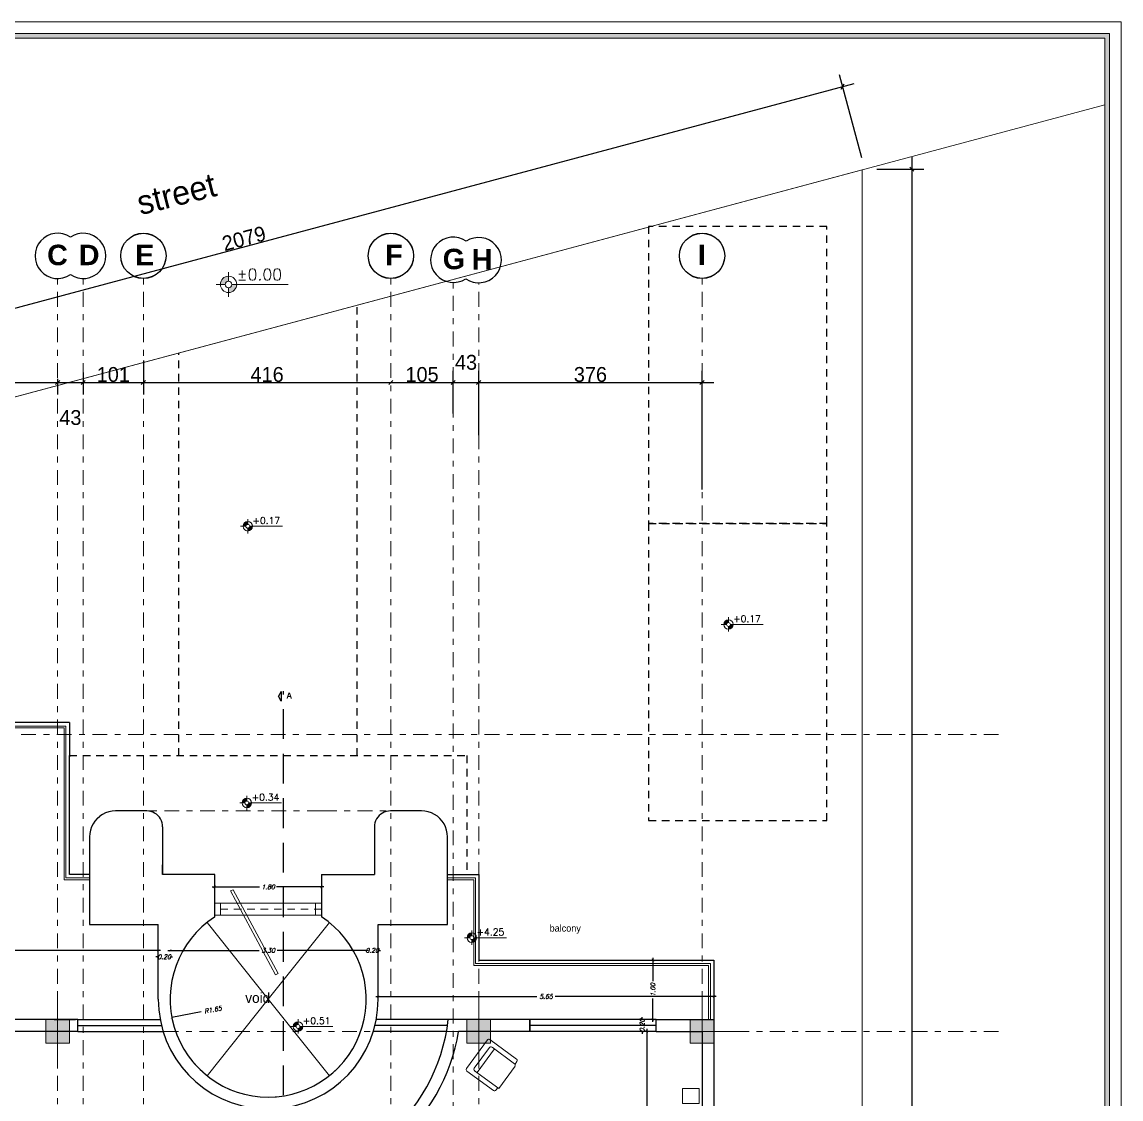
# Model space of a CAD drawing. Header units: metres. Extents: x 294 to 1101, y -498 to -355.
# Drawn here: x 541.3 to 559.79, y -381.75 to -363.62 of the extents above; entities that cross this region are included whole.
import ezdxf

# ---------------------------------------------------------------- set-up
doc = ezdxf.new("R2010")
doc.units = ezdxf.units.M
for name, pattern in [('DASHDOT2', [0.5, 0.25, -0.125, 0, -0.125]), ('DASHED', [0.75, 0.5, -0.25]), ('HIDDEN2', [0.1875, 0.125, -0.0625])]:
    doc.linetypes.add(name, pattern=pattern)
for name, color, linetype, lineweight in [('19-JARDINERIA', 80, 'Continuous', 0), ('2', 2, 'Continuous', 13), ('axe', 12, 'DASHDOT2', 9), ('clumn', 40, 'Continuous', 13), ('D', 2, 'Continuous', 13), ('dor', 30, 'Continuous', 13), ('elev1', 134, 'Continuous', 13), ('fur', 251, 'Continuous', 9), ('land', 96, 'Continuous', 15), ('roof', 16, 'DASHDOT2', 18), ('wall', 7, 'Continuous', 25)]:
    doc.layers.add(name, color=color, linetype=linetype, lineweight=lineweight)
for name, color, linetype in [('4', 4, 'Continuous'), ('dim', 156, 'Continuous'), ('ramp', 46, 'Continuous'), ('SectionCutEdges', 7, 'Continuous'), ('stair', 142, 'Continuous'), ('text', 3, 'Continuous'), ('win', 206, 'Continuous')]:
    doc.layers.add(name, color=color, linetype=linetype)
doc.styles.add('alalala', font='bgothm.ttf', dxfattribs={"height": 0.2})
doc.styles.add('ITALICC', font='italicc')
doc.styles.add('ROMAND', font='romand.shx', dxfattribs={"height": 0.2})
doc.dimstyles.new('dim200', dxfattribs={"dimscale": 0.4, "dimtxt": 0.1885, "dimasz": 0.1, "dimexe": 0.15, "dimexo": 0.25, "dimgap": 0.07, "dimtad": 0, "dimzin": 0, "dimdsep": 46, "dimtxsty": 'ITALICC', "dimblk": 'ARCHTICK', "dimcen": 0.09, "dimdle": 0.1, "dimse1": 1, "dimse2": 1, "dimclrd": 211, "dimclrt": 3, "dimadec": 0, "dimazin": 0, "dimtfac": 1, "dimtix": 1, "dimtofl": 0, "dimtmove": 0, "dimatfit": 3, "dimldrblk": 'ARCHTICK', "dimfxl": 1, "dimtolj": 1, "dimtzin": 0, "dimlwd": 25, "dimarcsym": 0})
doc.dimstyles.new('DIMA', dxfattribs={"dimtxt": 0.25, "dimasz": 0.07, "dimexe": 0.2, "dimexo": 0.2, "dimgap": 0.01, "dimtad": 1, "dimdec": 0, "dimlfac": 100, "dimrnd": 1, "dimzin": 0, "dimdsep": 46, "dimtxsty": 'Standard', "dimblk1": 'OBLIQUE', "dimblk2": 'OBLIQUE', "dimsah": 1, "dimcen": 0.09, "dimdle": 0.2, "dimclrd": 1, "dimclre": 1, "dimclrt": 2, "dimadec": 0, "dimazin": 0, "dimtfac": 1, "dimtdec": 0, "dimtofl": 0, "dimtmove": 2, "dimatfit": 3, "dimldrblk": 'OBLIQUE', "dimfxl": 1, "dimtolj": 1, "dimtzin": 0, "dimarcsym": 0})

# ---------------------------------------------------------------- blocks, each defined once
blk = doc.blocks.new('_ArchTick')
at = {"color": 0, "linetype": 'ByBlock', "const_width": 0.15}
blk.add_lwpolyline([(-0.5, -0.5), (0.5, 0.5)], dxfattribs=at)
blk = doc.blocks.new('*D143')
at = {"layer": 'DEFPOINTS', "color": 0, "transparency": 16777216}
for p in [(547.291, -379.248), (547.291, -380.024), (552.942, -380.024)]:
    blk.add_point(p, dxfattribs=at)
at = {"layer": 'wall', "color": 211, "linetype": 'Continuous', "lineweight": 25, "transparency": 16777216}
for p, q in [((547.251, -380.024), (549.963, -380.024)), ((552.982, -380.024), (550.27, -380.024))]:
    blk.add_line(p, q, dxfattribs=at)
at = {"layer": 'wall', "color": 211, "lineweight": 25, "transparency": 16777216, "xscale": 0.04000000000000001, "yscale": 0.04000000000000001, "zscale": 0.04000000000000001, "rotation": 180}
blk.add_blockref('_ArchTick', (547.291, -380.024), dxfattribs=at)
at = {"layer": 'wall', "color": 211, "lineweight": 25, "transparency": 16777216, "xscale": 0.04000000000000001, "yscale": 0.04000000000000001, "zscale": 0.04000000000000001}
blk.add_blockref('_ArchTick', (552.942, -380.024), dxfattribs=at)
at = {"layer": 'wall', "color": 3, "transparency": 16777216, "insert": (550.116, -380.024), "char_height": 0.0754, "attachment_point": 5, "style": 'ITALICC'}
blk.add_mtext('\\A1;5.65', dxfattribs=at)
blk = doc.blocks.new('A$C6C9229B2')
at = {"layer": 'dim'}
h = blk.add_hatch(color=256, dxfattribs=at)
h.paths.add_polyline_path([(0.294, 0.376), (0.294, 0.492, 0.414214), (0.098, 0.296), (0.214, 0.296, -0.414214)])
h.paths.add_polyline_path([(0.49, 0.296), (0.373, 0.296, -0.414214), (0.294, 0.217), (0.294, 0.1, 0.414214)])
at = {"layer": '2'}
for p, q in [((0.294, 0.592), (0.294, 0.376)), ((0, 0.296), (0.214, 0.296)), ((0.373, 0.296), (1.727, 0.296)), ((0.294, 0.217), (0.294, 0))]:
    blk.add_line(p, q, dxfattribs=at)
for radius in [0.196, 0.0796]:
    blk.add_circle((0.294, 0.296), radius, dxfattribs=at)
blk = doc.blocks.new('gdgghhh')
for p, q in [((309.913, 37.865), (309.913, 37.283)), ((309.999, 37.897), (309.946, 37.897)), ((309.999, 37.391), (309.999, 37.886)), ((310.032, 37.919), (310.517, 37.919)), ((310.517, 37.919), (310.517, 37.391)), ((310.57, 37.897), (310.517, 37.897)), ((310.603, 37.283), (310.603, 37.865)), ((310.517, 37.445), (309.999, 37.445)), ((310.484, 37.358), (310.032, 37.358)), ((309.946, 37.251), (310.57, 37.251))]:
    blk.add_line(p, q)
for centre, start, end in [((309.946, 37.865), 90, 180), ((310.032, 37.886), 90, 180), ((310.57, 37.865), 0, 90), ((309.946, 37.283), 180, 270), ((310.032, 37.391), 180, 270), ((310.484, 37.391), 270, 0), ((310.57, 37.283), 270, 0)]:
    blk.add_arc(centre, 0.0323, start, end)
blk = doc.blocks.new('_OBLIQUE')
at = {"color": 0, "linetype": 'ByBlock'}
blk.add_line((-0.5, -0.5), (0.5, 0.5), dxfattribs=at)
blk = doc.blocks.new('*D90')
at = {"layer": 'DEFPOINTS', "color": 0, "transparency": 16777216}
for p in [(555.109, -364.704), (555.482, -366.096), (535.4, -371.477)]:
    blk.add_point(p, dxfattribs=at)
at = {"layer": 'wall', "color": 1, "lineweight": -2, "transparency": 16777216}
for p, q in [((555.43, -365.903), (555.057, -364.51)), ((534.834, -370.136), (555.302, -364.652)), ((535.349, -371.284), (534.975, -369.891))]:
    blk.add_line(p, q, dxfattribs=at)
at = {"layer": 'wall', "color": 1, "lineweight": -2, "transparency": 16777216, "xscale": 0.07, "yscale": 0.07, "zscale": 0.07}
for p, rotation in [((555.109, -364.704), 14.99999999999964), ((535.027, -370.084), 194.9999999999996)]:
    blk.add_blockref('_OBLIQUE', p, dxfattribs=dict(at, rotation=rotation))
at = {"layer": 'wall', "color": 2, "transparency": 16777216, "insert": (545.033, -367.264), "char_height": 0.25, "attachment_point": 5, "rotation": 15}
blk.add_mtext('\\A1;2079', dxfattribs=at)
blk = doc.blocks.new('*D91')
at = {"layer": 'DEFPOINTS', "color": 0, "transparency": 16777216}
for p in [(555.482, -366.096), (555.482, -401.241), (556.273, -401.241)]:
    blk.add_point(p, dxfattribs=at)
at = {"layer": 'wall', "color": 1, "lineweight": -2, "transparency": 16777216}
for p, q in [((556.273, -365.896), (556.273, -401.441)), ((555.682, -366.096), (556.473, -366.096)), ((555.682, -401.241), (556.473, -401.241))]:
    blk.add_line(p, q, dxfattribs=at)
at = {"layer": 'wall', "color": 1, "lineweight": -2, "transparency": 16777216, "xscale": 0.07, "yscale": 0.07, "zscale": 0.07}
for p, rotation in [((556.273, -366.096), 90), ((556.273, -401.241), 270)]:
    blk.add_blockref('_OBLIQUE', p, dxfattribs=dict(at, rotation=rotation))
at = {"layer": 'wall', "color": 2, "transparency": 16777216, "insert": (556.138, -383.669), "char_height": 0.25, "attachment_point": 5, "rotation": 90}
blk.add_mtext('\\A1;3515', dxfattribs=at)
blk = doc.blocks.new('fssfdf')
at = {"layer": 'dor'}
for p, q in [((504.969, -283.835), (506.769, -283.835)), ((504.969, -284.035), (506.769, -284.035))]:
    blk.add_line(p, q, dxfattribs=at)
at = {"layer": 'dor', "linetype": 'HIDDEN2'}
blk.add_line((504.969, -283.935), (506.769, -283.935), dxfattribs=at)
at = {"layer": 'dor'}
for points in [[(505.702, -285.016), (506.459, -283.607), (506.501, -283.629), (505.743, -285.039)], [(504.969, -283.835), (505.069, -283.835), (505.069, -284.035), (504.969, -284.035)], [(506.669, -283.835), (506.769, -283.835), (506.769, -284.035), (506.669, -284.035)]]:
    blk.add_lwpolyline(points, close=True, dxfattribs=at)
blk = doc.blocks.new('*D233')
at = {"layer": 'DEFPOINTS', "color": 0, "transparency": 16777216}
for p in [(547.091, -379.248), (547.291, -379.248), (547.091, -380.069)]:
    blk.add_point(p, dxfattribs=at)
at = {"layer": 'wall', "color": 211, "linetype": 'Continuous', "lineweight": 25, "transparency": 16777216}
for p, q in [((547.091, -379.248), (547.051, -379.248)), ((547.291, -379.248), (547.331, -379.248))]:
    blk.add_line(p, q, dxfattribs=at)
at = {"layer": 'wall', "color": 211, "lineweight": 25, "transparency": 16777216, "xscale": 0.04000000000000001, "yscale": 0.04000000000000001, "zscale": 0.04000000000000001}
blk.add_blockref('_ArchTick', (547.091, -379.248), dxfattribs=at)
at = {"layer": 'wall', "color": 211, "lineweight": 25, "transparency": 16777216, "xscale": 0.04000000000000001, "yscale": 0.04000000000000001, "zscale": 0.04000000000000001, "rotation": 180}
blk.add_blockref('_ArchTick', (547.291, -379.248), dxfattribs=at)
at = {"layer": 'wall', "color": 3, "transparency": 16777216, "insert": (547.191, -379.248), "char_height": 0.0754, "attachment_point": 5, "style": 'ITALICC'}
blk.add_mtext('\\A1;0.20', dxfattribs=at)
blk = doc.blocks.new('*D234')
at = {"layer": 'DEFPOINTS', "color": 0, "transparency": 16777216}
for p in [(543.791, -379.248), (543.791, -380.069), (547.091, -380.069)]:
    blk.add_point(p, dxfattribs=at)
at = {"layer": 'wall', "color": 211, "linetype": 'Continuous', "lineweight": 25, "transparency": 16777216}
for p, q in [((543.751, -379.248), (545.289, -379.248)), ((547.131, -379.248), (545.593, -379.248))]:
    blk.add_line(p, q, dxfattribs=at)
at = {"layer": 'wall', "color": 211, "lineweight": 25, "transparency": 16777216, "xscale": 0.04000000000000001, "yscale": 0.04000000000000001, "zscale": 0.04000000000000001, "rotation": 180}
blk.add_blockref('_ArchTick', (543.791, -379.248), dxfattribs=at)
at = {"layer": 'wall', "color": 211, "lineweight": 25, "transparency": 16777216, "xscale": 0.04000000000000001, "yscale": 0.04000000000000001, "zscale": 0.04000000000000001}
blk.add_blockref('_ArchTick', (547.091, -379.248), dxfattribs=at)
at = {"layer": 'wall', "color": 3, "transparency": 16777216, "insert": (545.441, -379.248), "char_height": 0.0754, "attachment_point": 5, "style": 'ITALICC'}
blk.add_mtext('\\A1;3.30', dxfattribs=at)
blk = doc.blocks.new('*D235')
at = {"layer": 'DEFPOINTS', "color": 0, "transparency": 16777216}
for p in [(543.591, -379.356), (543.591, -379.909), (543.791, -380.069)]:
    blk.add_point(p, dxfattribs=at)
at = {"layer": 'wall', "color": 211, "linetype": 'Continuous', "lineweight": 25, "transparency": 16777216}
for p, q in [((543.591, -379.356), (543.551, -379.356)), ((543.791, -379.356), (543.831, -379.356))]:
    blk.add_line(p, q, dxfattribs=at)
at = {"layer": 'wall', "color": 211, "lineweight": 25, "transparency": 16777216, "xscale": 0.04000000000000001, "yscale": 0.04000000000000001, "zscale": 0.04000000000000001}
blk.add_blockref('_ArchTick', (543.591, -379.356), dxfattribs=at)
at = {"layer": 'wall', "color": 211, "lineweight": 25, "transparency": 16777216, "xscale": 0.04000000000000001, "yscale": 0.04000000000000001, "zscale": 0.04000000000000001, "rotation": 180}
blk.add_blockref('_ArchTick', (543.791, -379.356), dxfattribs=at)
at = {"layer": 'wall', "color": 3, "transparency": 16777216, "insert": (543.691, -379.356), "char_height": 0.0754, "attachment_point": 5, "style": 'ITALICC'}
blk.add_mtext('\\A1;0.20', dxfattribs=at)
blk = doc.blocks.new('*D236')
at = {"layer": 'DEFPOINTS', "color": 0, "transparency": 16777216}
for p in [(537.9, -379.248), (543.591, -379.248), (537.9, -379.802)]:
    blk.add_point(p, dxfattribs=at)
at = {"layer": 'wall', "color": 211, "linetype": 'Continuous', "lineweight": 25, "transparency": 16777216}
for p, q in [((537.86, -379.248), (540.594, -379.248)), ((543.631, -379.248), (540.898, -379.248))]:
    blk.add_line(p, q, dxfattribs=at)
at = {"layer": 'wall', "color": 211, "lineweight": 25, "transparency": 16777216, "xscale": 0.04000000000000001, "yscale": 0.04000000000000001, "zscale": 0.04000000000000001, "rotation": 180}
blk.add_blockref('_ArchTick', (537.9, -379.248), dxfattribs=at)
at = {"layer": 'wall', "color": 211, "lineweight": 25, "transparency": 16777216, "xscale": 0.04000000000000001, "yscale": 0.04000000000000001, "zscale": 0.04000000000000001}
blk.add_blockref('_ArchTick', (543.591, -379.248), dxfattribs=at)
at = {"layer": 'wall', "color": 3, "transparency": 16777216, "insert": (540.746, -379.248), "char_height": 0.0754, "attachment_point": 5, "style": 'ITALICC'}
blk.add_mtext('\\A1;5.69', dxfattribs=at)
blk = doc.blocks.new('*D118')
at = {"layer": 'DEFPOINTS', "color": 0, "transparency": 16777216}
for p in [(551.389, -380.411), (551.734, -380.411), (551.378, -380.611)]:
    blk.add_point(p, dxfattribs=at)
at = {"layer": 'wall', "color": 211, "linetype": 'Continuous', "lineweight": 25, "transparency": 16777216}
for p, q in [((551.734, -380.411), (551.734, -380.371)), ((551.734, -380.611), (551.734, -380.651))]:
    blk.add_line(p, q, dxfattribs=at)
at = {"layer": 'wall', "color": 211, "lineweight": 25, "transparency": 16777216, "xscale": 0.04000000000000001, "yscale": 0.04000000000000001, "zscale": 0.04000000000000001}
for p, rotation in [((551.734, -380.411), 270), ((551.734, -380.611), 90)]:
    blk.add_blockref('_ArchTick', p, dxfattribs=dict(at, rotation=rotation))
at = {"layer": 'wall', "color": 3, "transparency": 16777216, "insert": (551.734, -380.511), "char_height": 0.0754, "attachment_point": 5, "rotation": 90, "style": 'ITALICC'}
blk.add_mtext('\\A1;0.20', dxfattribs=at)
blk = doc.blocks.new('*D223')
at = {"layer": 'DEFPOINTS', "color": 0, "transparency": 16777216}
for p in [(551.57, -379.411), (551.915, -379.411), (551.4, -380.411)]:
    blk.add_point(p, dxfattribs=at)
at = {"layer": 'wall', "color": 211, "linetype": 'Continuous', "lineweight": 25, "transparency": 16777216}
for p, q in [((551.915, -379.371), (551.915, -379.766)), ((551.915, -380.451), (551.915, -380.056))]:
    blk.add_line(p, q, dxfattribs=at)
at = {"layer": 'wall', "color": 211, "lineweight": 25, "transparency": 16777216, "xscale": 0.04000000000000001, "yscale": 0.04000000000000001, "zscale": 0.04000000000000001}
for p, rotation in [((551.915, -379.411), 90), ((551.915, -380.411), 270)]:
    blk.add_blockref('_ArchTick', p, dxfattribs=dict(at, rotation=rotation))
at = {"layer": 'wall', "color": 3, "transparency": 16777216, "insert": (551.915, -379.911), "char_height": 0.0754, "attachment_point": 5, "rotation": 90, "style": 'ITALICC'}
blk.add_mtext('\\A1;1.00', dxfattribs=at)
blk = doc.blocks.new('*D227')
at = {"layer": 'DEFPOINTS', "color": 0, "transparency": 16777216}
for p in [(545.441, -380.069), (543.82, -380.379)]:
    blk.add_point(p, dxfattribs=at)
at = {"layer": 'wall', "color": 211, "linetype": 'Continuous', "lineweight": 25, "transparency": 16777216}
blk.add_line((544.314, -380.285), (543.82, -380.379), dxfattribs=at)
at = {"layer": 'wall', "color": 211, "lineweight": 25, "transparency": 16777216, "xscale": 0.04000000000000001, "yscale": 0.04000000000000001, "zscale": 0.04000000000000001, "rotation": 190.8384425741105}
blk.add_blockref('_ArchTick', (543.82, -380.379), dxfattribs=at)
at = {"layer": 'wall', "color": 3, "transparency": 16777216, "insert": (544.511, -380.247), "char_height": 0.0754, "attachment_point": 5, "rotation": 10.8384, "style": 'ITALICC'}
blk.add_mtext('\\A1;R1.65', dxfattribs=at)
blk = doc.blocks.new('*D229')
at = {"layer": 'DEFPOINTS', "color": 0, "transparency": 16777216}
for p in [(544.539, -378.18), (546.339, -378.18), (546.339, -378.18)]:
    blk.add_point(p, dxfattribs=at)
at = {"layer": 'wall', "color": 211, "linetype": 'Continuous', "lineweight": 25, "transparency": 16777216}
for p, q in [((544.499, -378.18), (545.294, -378.18)), ((546.379, -378.18), (545.583, -378.18))]:
    blk.add_line(p, q, dxfattribs=at)
at = {"layer": 'wall', "color": 211, "lineweight": 25, "transparency": 16777216, "xscale": 0.04000000000000001, "yscale": 0.04000000000000001, "zscale": 0.04000000000000001, "rotation": 180}
blk.add_blockref('_ArchTick', (544.539, -378.18), dxfattribs=at)
at = {"layer": 'wall', "color": 211, "lineweight": 25, "transparency": 16777216, "xscale": 0.04000000000000001, "yscale": 0.04000000000000001, "zscale": 0.04000000000000001}
blk.add_blockref('_ArchTick', (546.339, -378.18), dxfattribs=at)
at = {"layer": 'wall', "color": 3, "transparency": 16777216, "insert": (545.439, -378.18), "char_height": 0.0754, "attachment_point": 5, "style": 'ITALICC'}
blk.add_mtext('\\A1;1.80', dxfattribs=at)
blk = doc.blocks.new('*D126')
at = {"layer": 'DEFPOINTS', "color": 0, "transparency": 16777216}
for p in [(551.812, -380.611), (551.84, -380.611), (552.28, -384.938)]:
    blk.add_point(p, dxfattribs=at)
at = {"layer": 'wall', "color": 211, "linetype": 'Continuous', "lineweight": 25, "transparency": 16777216}
for p, q in [((551.812, -380.571), (551.812, -382.622)), ((551.812, -384.978), (551.812, -382.926))]:
    blk.add_line(p, q, dxfattribs=at)
at = {"layer": 'wall', "color": 211, "lineweight": 25, "transparency": 16777216, "xscale": 0.04000000000000001, "yscale": 0.04000000000000001, "zscale": 0.04000000000000001}
for p, rotation in [((551.812, -380.611), 90), ((551.812, -384.938), 270)]:
    blk.add_blockref('_ArchTick', p, dxfattribs=dict(at, rotation=rotation))
at = {"layer": 'wall', "color": 3, "transparency": 16777216, "insert": (551.812, -382.774), "char_height": 0.0754, "attachment_point": 5, "rotation": 90, "style": 'ITALICC'}
blk.add_mtext('\\A1;4.33', dxfattribs=at)
blk = doc.blocks.new('CLUMN')
at = {"layer": 'clumn', "color": 1}
for p, q in [((879.993, 254.345), (879.993, 253.145)), ((879.393, 253.745), (880.593, 253.745))]:
    blk.add_line(p, q, dxfattribs=at)
at = {"layer": 'clumn'}
blk.add_lwpolyline([(879.793, 253.545), (880.193, 253.545), (880.193, 253.945), (879.793, 253.945)], close=True, dxfattribs=at)
blk = doc.blocks.new('*D332')
at = {"layer": 'DEFPOINTS', "color": 0, "transparency": 16777216}
for p in [(541.898, -369.424), (538.14, -369.689), (541.898, -369.689)]:
    blk.add_point(p, dxfattribs=at)
at = {"layer": 'wall', "color": 1, "lineweight": -2, "transparency": 16777216}
for p, q in [((537.94, -369.689), (542.098, -369.689)), ((541.898, -369.624), (541.898, -369.889))]:
    blk.add_line(p, q, dxfattribs=at)
at = {"layer": 'wall', "color": 1, "lineweight": -2, "transparency": 16777216, "xscale": 0.07, "yscale": 0.07, "zscale": 0.07, "rotation": 180}
blk.add_blockref('_OBLIQUE', (538.14, -369.689), dxfattribs=at)
at = {"layer": 'wall', "color": 1, "lineweight": -2, "transparency": 16777216, "xscale": 0.07, "yscale": 0.07, "zscale": 0.07}
blk.add_blockref('_OBLIQUE', (541.898, -369.689), dxfattribs=at)
at = {"layer": 'wall', "color": 2, "transparency": 16777216, "insert": (540.019, -369.554), "char_height": 0.25, "attachment_point": 5}
blk.add_mtext('\\A1;376', dxfattribs=at)
blk = doc.blocks.new('*D333')
at = {"layer": 'DEFPOINTS', "color": 0, "transparency": 16777216}
for p in [(542.327, -369.322), (541.898, -369.424), (542.327, -369.689)]:
    blk.add_point(p, dxfattribs=at)
at = {"layer": 'wall', "color": 1, "lineweight": -2, "transparency": 16777216}
for p, q in [((541.698, -369.689), (542.527, -369.689)), ((541.898, -369.624), (541.898, -369.889)), ((542.327, -369.522), (542.327, -369.889))]:
    blk.add_line(p, q, dxfattribs=at)
at = {"layer": 'wall', "color": 1, "lineweight": -2, "transparency": 16777216, "xscale": 0.07, "yscale": 0.07, "zscale": 0.07, "rotation": 180}
blk.add_blockref('_OBLIQUE', (541.898, -369.689), dxfattribs=at)
at = {"layer": 'wall', "color": 1, "lineweight": -2, "transparency": 16777216, "xscale": 0.07, "yscale": 0.07, "zscale": 0.07}
blk.add_blockref('_OBLIQUE', (542.327, -369.689), dxfattribs=at)
at = {"layer": 'wall', "color": 2, "transparency": 16777216, "insert": (542.112, -370.279), "char_height": 0.25, "attachment_point": 5}
blk.add_mtext('\\A1;43', dxfattribs=at)
blk = doc.blocks.new('*D334')
at = {"layer": 'DEFPOINTS', "color": 0, "transparency": 16777216}
for p in [(543.341, -369.119), (542.327, -369.322), (543.341, -369.689)]:
    blk.add_point(p, dxfattribs=at)
at = {"layer": 'wall', "color": 1, "lineweight": -2, "transparency": 16777216}
for p, q in [((543.341, -369.319), (543.341, -369.889)), ((542.127, -369.689), (543.541, -369.689)), ((542.327, -369.522), (542.327, -369.889))]:
    blk.add_line(p, q, dxfattribs=at)
at = {"layer": 'wall', "color": 1, "lineweight": -2, "transparency": 16777216, "xscale": 0.07, "yscale": 0.07, "zscale": 0.07, "rotation": 180}
blk.add_blockref('_OBLIQUE', (542.327, -369.689), dxfattribs=at)
at = {"layer": 'wall', "color": 1, "lineweight": -2, "transparency": 16777216, "xscale": 0.07, "yscale": 0.07, "zscale": 0.07}
blk.add_blockref('_OBLIQUE', (543.341, -369.689), dxfattribs=at)
at = {"layer": 'wall', "color": 2, "transparency": 16777216, "insert": (542.834, -369.554), "char_height": 0.25, "attachment_point": 5}
blk.add_mtext('\\A1;101', dxfattribs=at)
blk = doc.blocks.new('*D335')
at = {"layer": 'DEFPOINTS', "color": 0, "transparency": 16777216}
for p in [(543.341, -369.119), (547.505, -369.689), (547.505, -369.689)]:
    blk.add_point(p, dxfattribs=at)
at = {"layer": 'wall', "color": 1, "lineweight": -2, "transparency": 16777216}
for p, q in [((543.341, -369.319), (543.341, -369.889)), ((543.141, -369.689), (547.705, -369.689))]:
    blk.add_line(p, q, dxfattribs=at)
at = {"layer": 'wall', "color": 1, "lineweight": -2, "transparency": 16777216, "xscale": 0.07, "yscale": 0.07, "zscale": 0.07, "rotation": 180}
blk.add_blockref('_OBLIQUE', (543.341, -369.689), dxfattribs=at)
at = {"layer": 'wall', "color": 1, "lineweight": -2, "transparency": 16777216, "xscale": 0.07, "yscale": 0.07, "zscale": 0.07}
blk.add_blockref('_OBLIQUE', (547.505, -369.689), dxfattribs=at)
at = {"layer": 'wall', "color": 2, "transparency": 16777216, "insert": (545.423, -369.554), "char_height": 0.25, "attachment_point": 5}
blk.add_mtext('\\A1;416', dxfattribs=at)
blk = doc.blocks.new('*D336')
at = {"layer": 'DEFPOINTS', "color": 0, "transparency": 16777216}
for p in [(547.505, -369.689), (548.555, -369.689), (548.555, -370.412)]:
    blk.add_point(p, dxfattribs=at)
at = {"layer": 'wall', "color": 1, "lineweight": -2, "transparency": 16777216}
for p, q in [((548.555, -370.212), (548.555, -369.489)), ((547.305, -369.689), (548.755, -369.689))]:
    blk.add_line(p, q, dxfattribs=at)
at = {"layer": 'wall', "color": 1, "lineweight": -2, "transparency": 16777216, "xscale": 0.07, "yscale": 0.07, "zscale": 0.07, "rotation": 180}
blk.add_blockref('_OBLIQUE', (547.505, -369.689), dxfattribs=at)
at = {"layer": 'wall', "color": 1, "lineweight": -2, "transparency": 16777216, "xscale": 0.07, "yscale": 0.07, "zscale": 0.07}
blk.add_blockref('_OBLIQUE', (548.555, -369.689), dxfattribs=at)
at = {"layer": 'wall', "color": 2, "transparency": 16777216, "insert": (548.03, -369.554), "char_height": 0.25, "attachment_point": 5}
blk.add_mtext('\\A1;105', dxfattribs=at)
blk = doc.blocks.new('*D326')
at = {"layer": 'DEFPOINTS', "color": 0, "transparency": 16777216}
for p in [(548.984, -369.689), (548.555, -370.412), (548.984, -370.773)]:
    blk.add_point(p, dxfattribs=at)
at = {"layer": 'wall', "color": 1, "lineweight": -2, "transparency": 16777216}
for p, q in [((548.555, -370.212), (548.555, -369.489)), ((548.984, -370.573), (548.984, -369.489)), ((548.355, -369.689), (549.184, -369.689))]:
    blk.add_line(p, q, dxfattribs=at)
at = {"layer": 'wall', "color": 1, "lineweight": -2, "transparency": 16777216, "xscale": 0.07, "yscale": 0.07, "zscale": 0.07, "rotation": 180}
blk.add_blockref('_OBLIQUE', (548.555, -369.689), dxfattribs=at)
at = {"layer": 'wall', "color": 1, "lineweight": -2, "transparency": 16777216, "xscale": 0.07, "yscale": 0.07, "zscale": 0.07}
blk.add_blockref('_OBLIQUE', (548.984, -369.689), dxfattribs=at)
at = {"layer": 'wall', "color": 2, "transparency": 16777216, "insert": (548.77, -369.349), "char_height": 0.25, "attachment_point": 5}
blk.add_mtext('\\A1;43', dxfattribs=at)
blk = doc.blocks.new('*D327')
at = {"layer": 'DEFPOINTS', "color": 0, "transparency": 16777216}
for p in [(552.742, -369.689), (548.984, -370.773), (552.742, -371.688)]:
    blk.add_point(p, dxfattribs=at)
at = {"layer": 'wall', "color": 1, "lineweight": -2, "transparency": 16777216}
for p, q in [((548.984, -370.573), (548.984, -369.489)), ((552.742, -371.488), (552.742, -369.489)), ((548.784, -369.689), (552.942, -369.689))]:
    blk.add_line(p, q, dxfattribs=at)
at = {"layer": 'wall', "color": 1, "lineweight": -2, "transparency": 16777216, "xscale": 0.07, "yscale": 0.07, "zscale": 0.07, "rotation": 180}
blk.add_blockref('_OBLIQUE', (548.984, -369.689), dxfattribs=at)
at = {"layer": 'wall', "color": 1, "lineweight": -2, "transparency": 16777216, "xscale": 0.07, "yscale": 0.07, "zscale": 0.07}
blk.add_blockref('_OBLIQUE', (552.742, -369.689), dxfattribs=at)
at = {"layer": 'wall', "color": 2, "transparency": 16777216, "insert": (550.863, -369.554), "char_height": 0.25, "attachment_point": 5}
blk.add_mtext('\\A1;376', dxfattribs=at)

msp = doc.modelspace()

# ---------------------------------------------------------------- hatches: boundary and pattern name
at = {"layer": '19-JARDINERIA'}
h = msp.add_hatch(color=251, dxfattribs=at)
h.paths.add_polyline_path([(527.78, -363.812), (527.78, -408.823), (559.598, -408.823), (559.598, -363.812)])
h.paths.add_polyline_path([(527.858, -363.89), (527.858, -408.745), (559.52, -408.745), (559.52, -363.89)], flags=16)
at = {"layer": 'clumn'}
h = msp.add_hatch(color=256, dxfattribs=at)
edge = h.paths.add_edge_path()
edge.add_line((541.298, -380.611), (542.498, -380.611))
edge = h.paths.add_edge_path()
edge.add_line((541.898, -381.211), (541.898, -380.011))
h.paths.add_polyline_path([(541.698, -380.411), (542.098, -380.411), (542.098, -380.811), (541.698, -380.811)])
h = msp.add_hatch(color=256, dxfattribs=at)
edge = h.paths.add_edge_path()
edge.add_line((548.384, -380.611), (549.584, -380.611))
edge = h.paths.add_edge_path()
edge.add_line((548.984, -381.211), (548.984, -380.011))
h.paths.add_polyline_path([(548.784, -380.411), (549.184, -380.411), (549.184, -380.811), (548.784, -380.811)])
h = msp.add_hatch(color=256, dxfattribs=at)
edge = h.paths.add_edge_path()
edge.add_line((552.142, -380.611), (553.342, -380.611))
edge = h.paths.add_edge_path()
edge.add_line((552.742, -381.211), (552.742, -380.011))
h.paths.add_polyline_path([(552.542, -380.411), (552.942, -380.411), (552.942, -380.811), (552.542, -380.811)])

# ---------------------------------------------------------------- linework, layer by layer
at = {"layer": '19-JARDINERIA', "color": 251}
for points in [[(527.586, -363.618), (527.586, -409.017), (559.792, -409.017), (559.792, -363.618)], [(527.78, -363.812), (527.78, -408.823), (559.598, -408.823), (559.598, -363.812)], [(527.858, -363.89), (527.858, -408.745), (559.52, -408.745), (559.52, -363.89)]]:
    msp.add_lwpolyline(points, close=True, dxfattribs=at)
at = {"layer": '4'}
for centre in [(543.341, -367.554), (543.341, -367.556), (547.505, -367.554), (547.505, -367.556), (552.742, -367.554), (552.742, -367.556)]:
    msp.add_circle(centre, 0.381, dxfattribs=at)
for centre, start, end in [((541.898, -367.556), 55.7406, 304.2594), ((542.327, -367.556), 235.7406, 124.2594), ((548.555, -367.622), 54.8922, 303.4193), ((548.984, -367.628), 234.8922, 123.4193)]:
    msp.add_arc(centre, 0.381, start, end, dxfattribs=at)
at = {"layer": 'axe'}
for p, q in [((541.898, -402.611), (541.898, -367.937)), ((542.327, -402.611), (542.327, -367.937)), ((543.341, -402.611), (543.341, -367.937)), ((547.505, -402.611), (547.505, -367.937)), ((548.555, -402.679), (548.555, -368.005)), ((548.984, -402.611), (548.984, -368.009)), ((552.742, -402.611), (552.742, -367.937)), ((557.733, -375.611), (535.517, -375.611)), ((557.733, -380.611), (535.517, -380.611))]:
    msp.add_line(p, q, dxfattribs=at)
at = {"layer": 'elev1'}
for p, q in [((542.038, -375.471), (537.798, -375.471)), ((542.008, -375.501), (537.798, -375.501)), ((542.008, -378.059), (542.008, -375.501)), ((542.008, -375.991), (542.008, -375.522)), ((542.038, -378.029), (542.038, -375.471)), ((542.038, -375.991), (542.038, -375.492)), ((542.435, -378.059), (542.008, -378.059)), ((542.435, -378.029), (542.038, -378.029)), ((548.93, -378.029), (548.459, -378.029)), ((548.9, -378.059), (548.459, -378.059)), ((548.9, -379.501), (548.9, -378.059)), ((548.93, -379.471), (548.93, -378.029)), ((548.9, -378.778), (548.9, -378.568)), ((548.93, -378.778), (548.93, -378.538)), ((548.9, -379.501), (552.852, -379.501)), ((548.93, -379.471), (552.882, -379.471)), ((552.852, -379.501), (552.852, -380.411)), ((552.882, -379.471), (552.882, -380.411))]:
    msp.add_line(p, q, dxfattribs=at)
at = {"layer": 'fur'}
for p in [(544.412, -378.78), (546.47, -378.78), (544.412, -381.359), (546.47, -381.359)]:
    msp.add_line(p, (545.441, -380.069), dxfattribs=at)
msp.add_lwpolyline([(552.414, -381.827), (552.696, -381.827), (552.696, -381.571), (552.414, -381.571)], close=True, dxfattribs=at)
at = {"layer": 'land'}
msp.add_line((532.236, -372.325), (559.52, -365.014), dxfattribs=at)
msp.add_line((532.236, -372.325), (559.52, -365.014), dxfattribs=at)
msp.add_lwpolyline([(555.438, -366.108), (535.444, -371.466), (535.444, -406.815), (549.366, -402.737), (555.438, -401.157)], close=True, dxfattribs=at)
at = {"layer": 'ramp', "linetype": 'HIDDEN2'}
for points in [[(551.842, -372.061), (554.842, -372.061), (554.842, -367.061), (551.842, -367.061)], [(551.842, -377.061), (554.842, -377.061), (554.842, -372.061), (551.842, -372.061)]]:
    msp.add_lwpolyline(points, close=True, dxfattribs=at)
at = {"layer": 'roof'}
for p, q in [((543.396, -376.9), (543.501, -376.9)), ((544.544, -376.9), (543.501, -376.9)), ((546.344, -376.9), (544.544, -376.9)), ((546.344, -376.9), (547.498, -376.9))]:
    msp.add_line(p, q, dxfattribs=at)
msp.add_arc((545.441, -380.069), 1.65, 205.2481, 334.7519, dxfattribs=at)
at = {"layer": 'SectionCutEdges'}
for p, q in [((542.759, -376.915), (542.705, -376.933)), ((542.815, -376.903), (542.759, -376.915)), ((542.872, -376.9), (542.815, -376.903)), ((543.351, -376.9), (542.872, -376.9)), ((543.396, -376.9), (543.351, -376.9)), ((543.431, -376.902), (543.396, -376.9)), ((543.465, -376.909), (543.431, -376.902)), ((543.499, -376.92), (543.465, -376.909)), ((547.428, -376.909), (547.395, -376.92)), ((547.463, -376.902), (547.428, -376.909)), ((547.498, -376.9), (547.463, -376.902)), ((548.022, -376.9), (547.498, -376.9)), ((548.079, -376.903), (548.022, -376.9)), ((548.135, -376.915), (548.079, -376.903)), ((548.189, -376.933), (548.135, -376.915)), ((542.525, -377.071), (542.493, -377.118)), ((542.563, -377.028), (542.525, -377.071)), ((542.563, -377.028), (542.606, -376.99)), ((542.653, -376.958), (542.606, -376.99)), ((542.705, -376.933), (542.653, -376.958)), ((543.501, -376.921), (543.499, -376.92)), ((543.53, -376.936), (543.501, -376.921)), ((543.56, -376.955), (543.53, -376.936)), ((543.586, -376.979), (543.56, -376.955)), ((543.61, -377.005), (543.586, -376.979)), ((543.629, -377.034), (543.61, -377.005)), ((543.645, -377.066), (543.629, -377.034)), ((543.656, -377.1), (543.645, -377.066)), ((543.663, -377.134), (543.656, -377.1)), ((547.237, -377.1), (547.231, -377.134)), ((547.249, -377.066), (547.237, -377.1)), ((547.264, -377.034), (547.249, -377.066)), ((547.284, -377.005), (547.264, -377.034)), ((547.307, -376.979), (547.284, -377.005)), ((547.334, -376.955), (547.307, -376.979)), ((547.363, -376.936), (547.334, -376.955)), ((547.395, -376.92), (547.363, -376.936)), ((548.24, -376.958), (548.189, -376.933)), ((548.288, -376.99), (548.24, -376.958)), ((548.331, -377.028), (548.288, -376.99)), ((548.368, -377.071), (548.331, -377.028)), ((548.4, -377.118), (548.368, -377.071)), ((542.439, -377.28), (542.435, -377.337)), ((542.45, -377.223), (542.439, -377.28)), ((542.468, -377.169), (542.45, -377.223)), ((542.493, -377.118), (542.468, -377.169)), ((543.665, -377.169), (543.663, -377.134)), ((543.665, -377.169), (543.665, -377.969)), ((547.231, -377.134), (547.228, -377.169)), ((547.228, -377.169), (547.228, -377.749)), ((548.425, -377.169), (548.4, -377.118)), ((548.444, -377.223), (548.425, -377.169)), ((548.455, -377.28), (548.444, -377.223)), ((548.459, -377.337), (548.455, -377.28)), ((542.435, -377.337), (542.435, -377.52)), ((548.459, -377.52), (548.459, -377.337)), ((542.435, -377.52), (542.435, -377.809)), ((548.459, -377.809), (548.459, -377.52)), ((542.435, -377.809), (542.435, -378.811)), ((543.665, -377.969), (543.665, -377.809)), ((547.228, -377.749), (547.228, -377.809)), ((547.228, -377.809), (547.228, -377.969)), ((548.459, -378.811), (548.459, -377.809)), ((542.435, -378.169), (542.435, -378.811)), ((548.459, -378.811), (548.459, -378.169)), ((542.435, -378.811), (542.605, -378.811)), ((542.435, -378.811), (543.591, -378.811)), ((547.291, -378.811), (547.297, -378.811)), ((547.291, -378.811), (548.459, -378.811)), ((548.289, -378.811), (548.459, -378.811))]:
    msp.add_line(p, q, dxfattribs=at)
at = {"layer": 'stair', "linetype": 'HIDDEN2'}
for p, q in [((546.939, -375.969), (546.939, -368.386)), ((543.939, -375.969), (543.939, -369.189)), ((542.098, -375.969), (548.784, -375.969)), ((548.784, -375.969), (548.784, -377.969))]:
    msp.add_line(p, q, dxfattribs=at)
at = {"layer": 'stair'}
for p, q in [((542.098, -375.411), (537.738, -375.411)), ((542.098, -375.411), (542.098, -375.991)), ((542.098, -377.969), (542.098, -375.969)), ((542.435, -377.969), (542.098, -377.969)), ((548.459, -377.969), (548.99, -377.969)), ((548.99, -379.411), (548.99, -377.969)), ((548.99, -379.411), (552.942, -379.411)), ((552.942, -379.411), (552.942, -380.411))]:
    msp.add_line(p, q, dxfattribs=at)
at = {"layer": 'text', "linetype": 'DASHED'}
for p, q in [((545.661, -374.888), (545.612, -374.969)), ((545.661, -375.051), (545.612, -374.969)), ((545.661, -374.888), (545.661, -375.051)), ((545.698, -401.938), (545.698, -374.886))]:
    msp.add_line(p, q, dxfattribs=at)
at = {"layer": 'wall'}
for p, q in [((544.539, -377.969), (543.665, -377.969)), ((544.544, -377.969), (543.665, -377.969)), ((544.539, -377.969), (544.539, -378.139)), ((544.539, -377.969), (544.539, -378.688)), ((544.539, -377.969), (544.539, -378.688)), ((546.339, -377.969), (546.339, -378.136)), ((546.339, -377.969), (546.339, -378.685)), ((546.339, -377.969), (547.228, -377.969)), ((546.339, -377.969), (546.339, -378.685)), ((546.344, -377.969), (547.228, -377.969)), ((548.459, -377.969), (548.99, -377.969)), ((543.591, -380.069), (543.591, -378.811)), ((547.291, -380.069), (547.291, -378.811)), ((542.24, -380.411), (541.041, -380.411)), ((542.24, -380.411), (541.841, -380.411)), ((541.841, -380.411), (542.196, -380.411)), ((542.24, -380.611), (542.24, -380.411)), ((549.841, -380.411), (548.472, -380.411)), ((549.841, -380.611), (549.841, -380.411)), ((549.841, -380.611), (549.841, -380.411)), ((551.971, -380.411), (552.942, -380.411)), ((542.24, -380.611), (541.041, -380.611)), ((549.841, -380.611), (548.646, -380.611)), ((551.971, -380.611), (552.742, -380.611)), ((552.742, -380.611), (552.742, -384.938))]:
    msp.add_line(p, q, dxfattribs=at)
for points in [[(549.841, -380.411), (549.841, -380.611)], [(551.971, -380.611), (551.971, -380.411)], [(551.971, -380.611), (551.971, -380.411)], [(552.942, -380.411), (552.942, -386.838)]]:
    msp.add_lwpolyline(points, dxfattribs=at)
for radius, start, end in [(1.65, 123.1566, 57.045), (1.85, 180, 266.9014), (1.85, 273.0986, 360), (3.05, 308.5319, 353.5654), (3.25, 310.2522, 350.4034)]:
    msp.add_arc((545.441, -380.069), radius, start, end, dxfattribs=at)
at = {"layer": 'win'}
for p, q in [((542.24, -380.411), (543.623, -380.411)), ((542.24, -380.411), (543.623, -380.411)), ((548.472, -380.411), (547.259, -380.411)), ((551.971, -380.411), (549.841, -380.411)), ((551.971, -380.411), (549.841, -380.411)), ((542.24, -380.511), (543.645, -380.511)), ((542.24, -380.511), (543.645, -380.511)), ((542.24, -380.611), (543.672, -380.611)), ((548.443, -380.611), (547.21, -380.611)), ((548.459, -380.511), (547.238, -380.511)), ((551.971, -380.511), (549.841, -380.511)), ((551.971, -380.511), (549.841, -380.511)), ((551.971, -380.611), (549.841, -380.611)), ((551.971, -380.611), (549.841, -380.611))]:
    msp.add_line(p, q, dxfattribs=at)

# ---------------------------------------------------------------- block references
at = {"layer": 'clumn', "xscale": -1, "rotation": 180}
for p in [(-338.095, -126.866), (-331.009, -126.866), (-327.251, -126.866)]:
    msp.add_blockref('CLUMN', p, dxfattribs=at)
at = {"layer": 'fur', "xscale": 0.9530833913664926, "yscale": 0.9530833913664926, "zscale": 0.9530833913664926, "rotation": 233.7103624608868}
msp.add_blockref('gdgghhh', (695.353, -121.637), dxfattribs=at)
at = {"layer": 'wall'}
for p, xscale, yscale, zscale in [((544.568, -368.243), 0.7, 0.7, 0.7), ((544.977, -372.229), 0.4082351196449411, 0.4082351196449411, 0.4082351196449411), ((553.066, -373.882), 0.4082351196449411, 0.4082351196449411, 0.4082351196449411), ((544.962, -376.887), 0.4082351196449411, 0.4082351196449411, 0.4082351196449411), ((548.747, -379.155), 0.4082351196449411, 0.4082351196449411, 0.4082351196449411), ((548.747, -379.155), 0.4082351196449411, 0.4082351196449411, 0.4082351196449411), ((545.823, -380.65), 0.4082351196449411, 0.4082351196449411, 0.4082351196449411)]:
    msp.add_blockref('A$C6C9229B2', p, dxfattribs=dict(at, xscale=xscale, yscale=yscale, zscale=zscale))
at = {"layer": 'wall', "xscale": -1}
msp.add_blockref('fssfdf', (1051.308, -94.619), dxfattribs=at)

# ---------------------------------------------------------------- texts
at = {"char_height": 0.34453, "width": 0.96091, "attachment_point": 1}
for s, insert in [('{\\fArial|b1|i0|c0|p34;C}', (541.721, -367.368)), ('{\\fArial|b1|i0|c0|p34;D}', (542.255, -367.368)), ('{\\fArial|b1|i0|c0|p34;E}', (543.202, -367.368)), ('{\\fArial|b1|i0|c0|p34;F}', (547.41, -367.368)), ('{\\fArial|b1|i0|c0|p34;G}', (548.378, -367.436)), ('{\\fArial|b1|i0|c0|p34;H}', (548.867, -367.442)), ('{\\fArial|b1|i0|c0|p34;I}', (552.671, -367.366))]:
    msp.add_mtext(s, dxfattribs=dict(at, insert=insert))
at = {"layer": 'D', "style": 'ROMAND'}
for s, height, p in [('%%P0.00', 0.1939, (544.911, -367.967)), ('+0.17', 0.1131, (545.177, -372.069)), ('+0.17', 0.1131, (553.266, -373.721)), ('+0.34', 0.1131, (545.163, -376.726)), ('+4.25', 0.1131, (548.948, -378.995)), ('+4.25', 0.1131, (548.948, -378.995)), ('+0.51', 0.1131, (546.023, -380.489))]:
    msp.add_text(s, height=height, dxfattribs=at).set_placement(p)
at = {"layer": 'text', "style": 'alalala'}
msp.add_text('street ', height=0.4032, rotation=14.2118, dxfattribs=at).set_placement((543.292, -366.872))
for s, height, p in [('balcony', 0.1143, (550.176, -378.932)), ('void', 0.1703, (545.056, -380.132))]:
    msp.add_text(s, height=height, dxfattribs=at).set_placement(p)
at = {"layer": 'text', "linetype": 'DASHED', "char_height": 0.09684, "width": 0.27008, "attachment_point": 1}
for insert in [(545.746, -374.91), (545.746, -374.911)]:
    msp.add_mtext('{\\fArial|b1|i0|c0|p34;A}', dxfattribs=dict(at, insert=insert))

# ---------------------------------------------------------------- dimensions: what is measured, and where the dimension line sits
at = {"layer": 'wall'}
for p1, p2, distance, picture, middle in [((535.4, -371.477), (555.482, -366.096), 1.442, '*D90', (545.033, -367.264)), ((555.48186195, -366.096349223), (555.48186195, -401.241349223), 0.7909451, '*D91', (556.13780705, -383.668849223))]:
    dim = msp.add_aligned_dim(p1=p1, p2=p2, distance=distance, dimstyle='DIMA', dxfattribs=at)
    dim.commit()
    dim.dimension.update_dxf_attribs({"geometry": picture, "text_midpoint": middle})
for base, p1, p2, dimstyle, picture, middle in [((543.341, -369.689), (542.327, -369.322), (543.341, -369.119), 'DIMA', '*D334', (542.834, -369.554)), ((547.505, -369.689), (543.341, -369.119), (547.505, -369.689), 'DIMA', '*D335', (545.423, -369.554)), ((542.327, -369.689), (541.898, -369.424), (542.327, -369.322), 'DIMA', '*D333', (542.112, -370.279)), ((548.984, -369.689), (548.555, -370.412), (548.984, -370.773), 'DIMA', '*D326', (548.77, -369.349)), ((541.898, -369.689), (538.14, -369.689), (541.898, -369.424), 'DIMA', '*D332', (540.019, -369.554)), ((548.555, -369.689), (547.505, -369.689), (548.555, -370.412), 'DIMA', '*D336', (548.03, -369.554)), ((552.742, -369.689), (548.984, -370.773), (552.742, -371.688), 'DIMA', '*D327', (550.863, -369.554)), ((546.339, -378.18), (544.539, -378.18), (546.339, -378.18), 'dim200', '*D229', (545.439, -378.18))]:
    dim = msp.add_linear_dim(base=base, p1=p1, p2=p2, dimstyle=dimstyle, dxfattribs=at)
    dim.commit()
    dim.dimension.update_dxf_attribs({"geometry": picture, "text_midpoint": middle})
for base, p1, p2, angle, picture, middle in [((537.9, -379.248), (543.591, -379.248), (537.9, -379.802), 180, '*D236', (540.746, -379.248)), ((543.591, -379.356), (543.791, -380.069), (543.591, -379.909), 180, '*D235', (543.691, -379.356)), ((543.791, -379.248), (547.091, -380.069), (543.791, -380.069), 180, '*D234', (545.441, -379.248)), ((547.091, -379.248), (547.291, -379.248), (547.091, -380.069), 180, '*D233', (547.191, -379.248)), ((551.915, -379.411), (551.4, -380.411), (551.57, -379.411), 90, '*D223', (551.915, -379.911)), ((551.734, -380.411), (551.378, -380.611), (551.389, -380.411), 90, '*D118', (551.734, -380.511)), ((551.812, -380.611), (552.28, -384.938), (551.84, -380.611), 270, '*D126', (551.812, -382.774))]:
    dim = msp.add_linear_dim(base=base, p1=p1, p2=p2, angle=angle, dimstyle='dim200', override={"dimtmove": 1}, dxfattribs=at)
    dim.commit()
    dim.dimension.update_dxf_attribs({"geometry": picture, "text_midpoint": middle})
dim = msp.add_linear_dim(base=(547.291, -380.024), p1=(552.942, -380.024), p2=(547.291, -379.248), angle=180, dimstyle='dim200', dxfattribs=at)
dim.commit()
dim.dimension.update_dxf_attribs({"geometry": '*D143', "text_midpoint": (550.116, -380.024)})
dim = msp.add_radius_dim(center=(545.441, -380.069), mpoint=(543.82, -380.379), dimstyle='dim200', dxfattribs=at)
dim.commit()
dim.dimension.update_dxf_attribs({"geometry": '*D227', "text_midpoint": (544.511, -380.247), "dimtype": 164})

doc.saveas('drawing.dxf')
